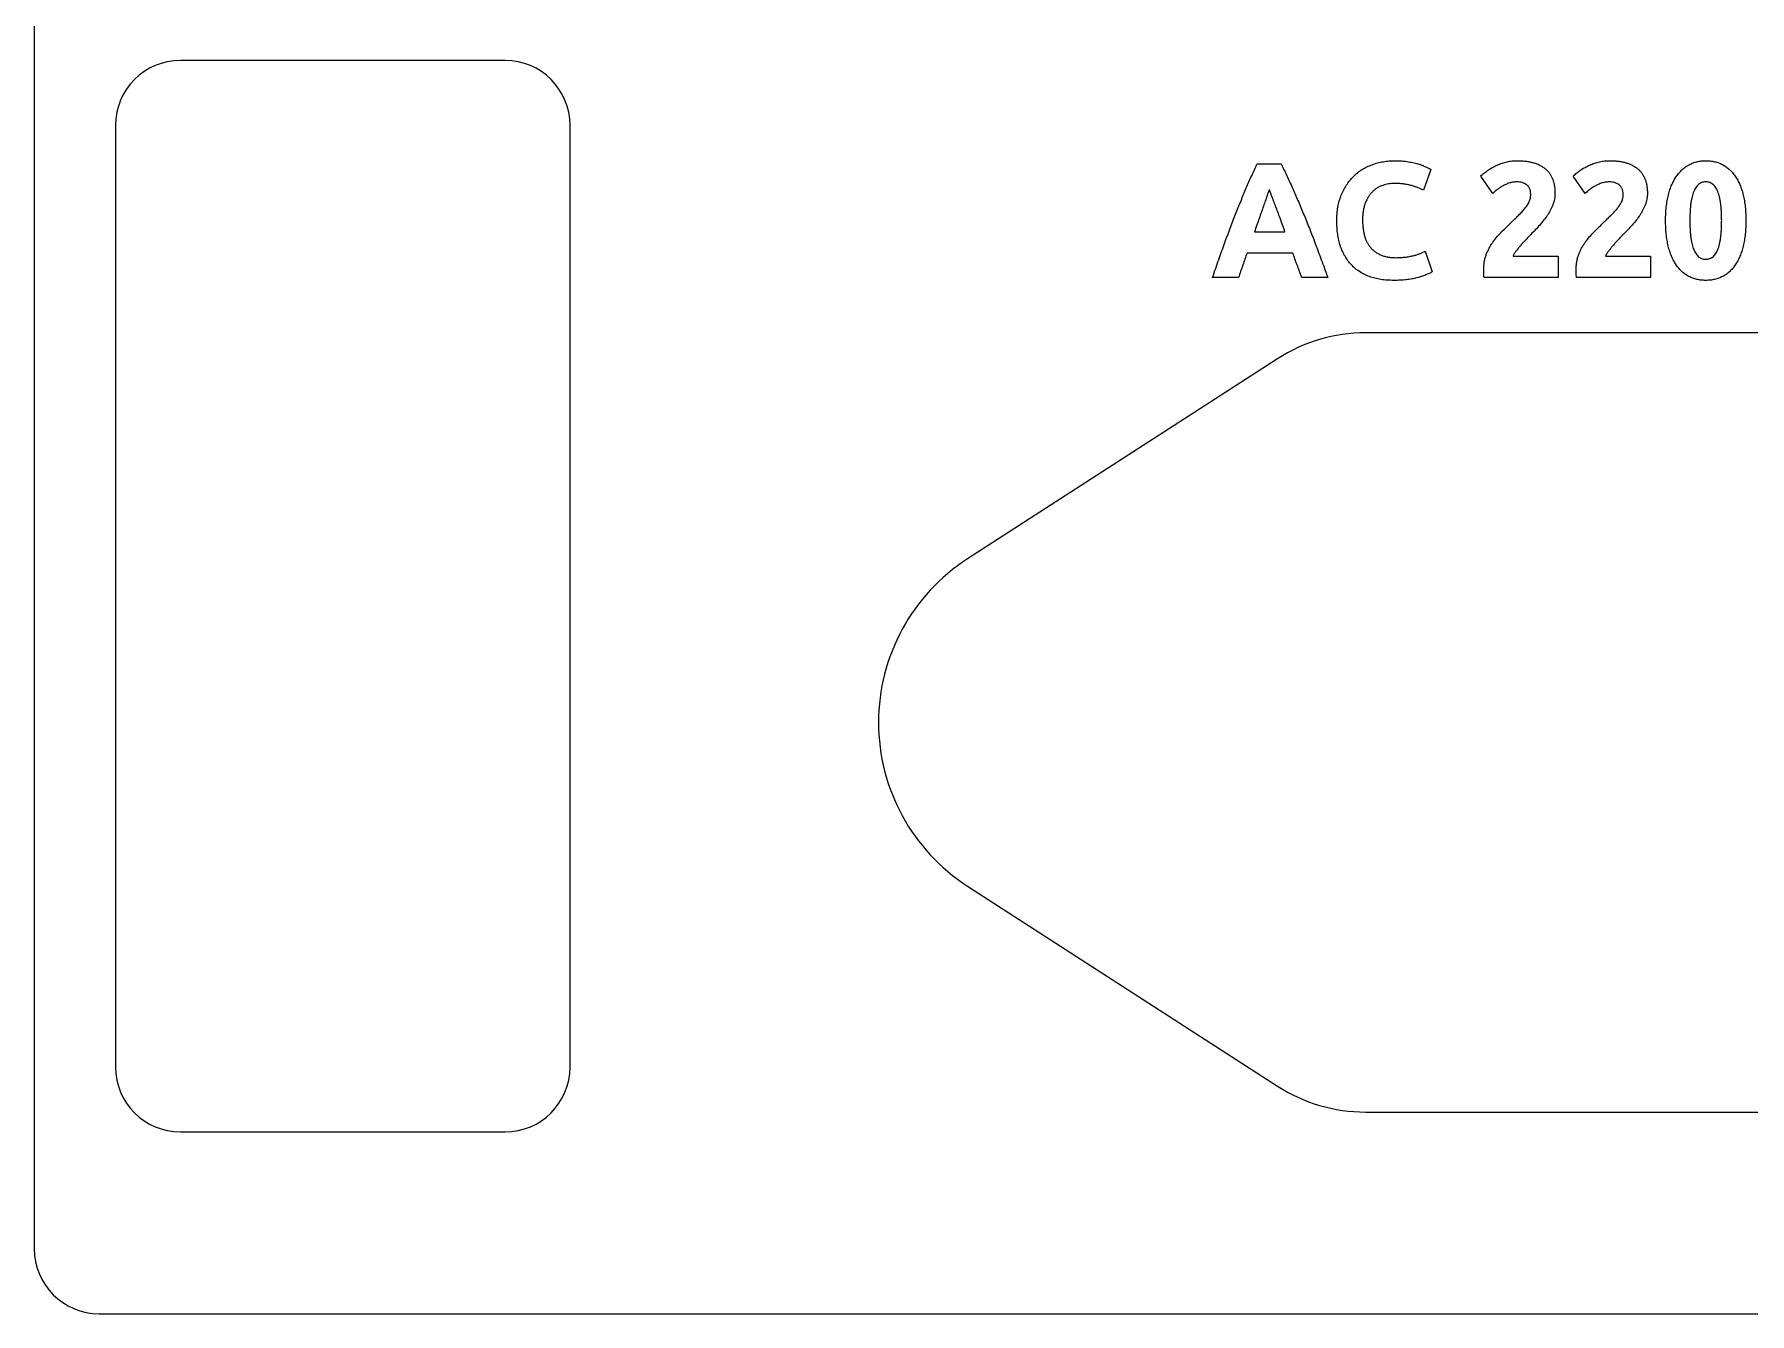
# Model space of a CAD drawing. Header units: millimetres. Extents: x 0 to 106, y -84 to 99.
# Drawn here: x 0 to 52.8, y 0 to 39.4 of the extents above; entities that cross this region are included whole.
import ezdxf

# ---------------------------------------------------------------- set-up
doc = ezdxf.new("R2010")
doc.units = ezdxf.units.MM
doc.layers.get('0').update_dxf_attribs({"lineweight": 5})
doc.layers.add('Layer1', color=50, linetype='Continuous', lineweight=15)

msp = doc.modelspace()

# ---------------------------------------------------------------- linework, layer by layer
for p, q in [((37.665, 35.419), (38.4, 35.419)), ((43.009, 35.245), (42.782, 34.605)), ((44.921, 34.506), (44.549, 35.038)), ((47.768, 34.506), (47.395, 35.038)), ((37.58, 33.319), (38.519, 33.319)), ((38.761, 32.665), (37.35, 32.665)), ((42.839, 32.722), (43.055, 32.088)), ((45.545, 32.572), (46.929, 32.572)), ((46.929, 32.572), (46.929, 31.919)), ((48.392, 32.572), (49.775, 32.572)), ((49.775, 32.572), (49.775, 31.919)), ((37.089, 31.919), (36.289, 31.919)), ((39.835, 31.919), (39.035, 31.919)), ((46.929, 31.919), (44.652, 31.919)), ((49.775, 31.919), (47.499, 31.919))]:
    msp.add_line(p, q)
for points, knots in [([(36.289, 31.919), (36.321, 32.011), (36.384, 32.193), (36.477, 32.46), (36.568, 32.716), (36.656, 32.962), (36.743, 33.199), (36.829, 33.428), (36.915, 33.651), (37.025, 33.935), (37.162, 34.275), (37.326, 34.67), (37.491, 35.05), (37.608, 35.296), (37.665, 35.419)], [0, 0, 0, 0, 0.078133, 0.153266, 0.225465, 0.294666, 0.361549, 0.42673, 0.49003, 0.551383, 0.669731, 0.782656, 0.892068, 1, 1, 1, 1]), ([(38.4, 35.419), (38.459, 35.296), (38.577, 35.049), (38.751, 34.67), (38.924, 34.276), (39.067, 33.935), (39.182, 33.651), (39.271, 33.428), (39.361, 33.199), (39.451, 32.962), (39.545, 32.716), (39.639, 32.46), (39.737, 32.193), (39.802, 32.011), (39.835, 31.919)], [0, 0, 0, 0, 0.107796, 0.21736, 0.330536, 0.448998, 0.510351, 0.573634, 0.638779, 0.705611, 0.774809, 0.846916, 0.922001, 1, 1, 1, 1]), ([(40.115, 33.667), (40.117, 33.738), (40.12, 33.877), (40.146, 34.079), (40.189, 34.27), (40.249, 34.448), (40.324, 34.614), (40.413, 34.767), (40.514, 34.906), (40.627, 35.032), (40.753, 35.144), (40.891, 35.242), (41.041, 35.324), (41.201, 35.393), (41.369, 35.447), (41.546, 35.484), (41.73, 35.509), (41.855, 35.511), (41.919, 35.512)], [0, 0, 0, 0, 0.073281, 0.14329, 0.210143, 0.274688, 0.337194, 0.397533, 0.456416, 0.514473, 0.572196, 0.629941, 0.688417, 0.748176, 0.809238, 0.871059, 0.934506, 1, 1, 1, 1]), ([(41.919, 35.512), (41.955, 35.512), (42.026, 35.511), (42.131, 35.505), (42.23, 35.495), (42.324, 35.48), (42.413, 35.463), (42.496, 35.445), (42.574, 35.426), (42.646, 35.404), (42.712, 35.383), (42.772, 35.36), (42.826, 35.339), (42.874, 35.316), (42.917, 35.295), (42.954, 35.276), (42.983, 35.26), (43.001, 35.249), (43.009, 35.245)], [0, 0, 0, 0, 0.096354, 0.188336, 0.27614, 0.359978, 0.43971, 0.514663, 0.585536, 0.651172, 0.712709, 0.768785, 0.820663, 0.867493, 0.909714, 0.945908, 0.976099, 1, 1, 1, 1]), ([(44.549, 35.038), (44.586, 35.072), (44.661, 35.14), (44.784, 35.229), (44.916, 35.31), (45.056, 35.381), (45.204, 35.44), (45.358, 35.481), (45.517, 35.508), (45.625, 35.511), (45.68, 35.512)], [0, 0, 0, 0, 0.120154, 0.241037, 0.363508, 0.489176, 0.615853, 0.742184, 0.869796, 1, 1, 1, 1]), ([(45.68, 35.512), (45.728, 35.511), (45.822, 35.51), (45.958, 35.497), (46.083, 35.474), (46.198, 35.444), (46.303, 35.405), (46.399, 35.359), (46.485, 35.306), (46.561, 35.245), (46.627, 35.177), (46.685, 35.102), (46.732, 35.02), (46.77, 34.931), (46.799, 34.835), (46.82, 34.734), (46.833, 34.627), (46.834, 34.553), (46.835, 34.515)], [0, 0, 0, 0, 0.0837105, 0.1618898, 0.2345962, 0.3025891, 0.3663921, 0.4268295, 0.4845243, 0.5398656, 0.5943012, 0.6480215, 0.7021977, 0.7572965, 0.8142002, 0.8731955, 0.935105, 1, 1, 1, 1]), ([(47.395, 35.038), (47.433, 35.072), (47.508, 35.14), (47.631, 35.229), (47.763, 35.31), (47.903, 35.381), (48.05, 35.44), (48.205, 35.481), (48.364, 35.508), (48.472, 35.511), (48.526, 35.512)], [0, 0, 0, 0, 0.120154, 0.241037, 0.363508, 0.489176, 0.615853, 0.742184, 0.869796, 1, 1, 1, 1]), ([(48.526, 35.512), (48.575, 35.511), (48.669, 35.51), (48.805, 35.497), (48.93, 35.474), (49.045, 35.444), (49.15, 35.405), (49.245, 35.359), (49.331, 35.306), (49.407, 35.245), (49.474, 35.177), (49.531, 35.102), (49.579, 35.02), (49.617, 34.931), (49.646, 34.835), (49.667, 34.734), (49.679, 34.627), (49.681, 34.553), (49.682, 34.515)], [0, 0, 0, 0, 0.083711, 0.16189, 0.234596, 0.302589, 0.366392, 0.426829, 0.484524, 0.539866, 0.594301, 0.648022, 0.702198, 0.757296, 0.8142, 0.873196, 0.935105, 1, 1, 1, 1]), ([(50.242, 33.671), (50.243, 33.743), (50.244, 33.883), (50.262, 34.086), (50.287, 34.276), (50.325, 34.454), (50.373, 34.618), (50.43, 34.77), (50.499, 34.907), (50.575, 35.032), (50.662, 35.142), (50.754, 35.241), (50.858, 35.323), (50.968, 35.392), (51.085, 35.447), (51.211, 35.484), (51.342, 35.509), (51.433, 35.511), (51.479, 35.512)], [0, 0, 0, 0, 0.086822, 0.16862, 0.245589, 0.318459, 0.387217, 0.452187, 0.513692, 0.572285, 0.62848, 0.682608, 0.735181, 0.78709, 0.839049, 0.891179, 0.944501, 1, 1, 1, 1]), ([(51.479, 35.512), (51.526, 35.511), (51.618, 35.508), (51.752, 35.485), (51.878, 35.448), (51.996, 35.396), (52.107, 35.328), (52.209, 35.245), (52.304, 35.147), (52.39, 35.035), (52.467, 34.909), (52.533, 34.77), (52.59, 34.618), (52.635, 34.453), (52.672, 34.276), (52.697, 34.085), (52.713, 33.882), (52.714, 33.743), (52.715, 33.671)], [0, 0, 0, 0, 0.056499, 0.110762, 0.16293, 0.214372, 0.266065, 0.318435, 0.372603, 0.42909, 0.488157, 0.549745, 0.614689, 0.682998, 0.755241, 0.832227, 0.913732, 1, 1, 1, 1]), ([(38.039, 34.628), (38.034, 34.613), (38.023, 34.582), (38.005, 34.531), (37.984, 34.475), (37.963, 34.412), (37.939, 34.344), (37.912, 34.27), (37.885, 34.191), (37.845, 34.077), (37.791, 33.925), (37.723, 33.733), (37.652, 33.53), (37.604, 33.39), (37.58, 33.319)], [0, 0, 0, 0, 0.033421, 0.07183, 0.114906, 0.16329, 0.215667, 0.272041, 0.33273, 0.396744, 0.533929, 0.681264, 0.83723, 1, 1, 1, 1]), ([(38.519, 33.319), (38.494, 33.391), (38.445, 33.533), (38.37, 33.738), (38.301, 33.931), (38.233, 34.107), (38.173, 34.266), (38.126, 34.386), (38.096, 34.473), (38.074, 34.53), (38.056, 34.581), (38.044, 34.613), (38.039, 34.628)], [0, 0, 0, 0, 0.164562, 0.322367, 0.470432, 0.605821, 0.727807, 0.835225, 0.883031, 0.927039, 0.965418, 1, 1, 1, 1]), ([(41.894, 34.812), (41.864, 34.812), (41.802, 34.81), (41.71, 34.798), (41.618, 34.779), (41.528, 34.752), (41.441, 34.718), (41.359, 34.673), (41.282, 34.618), (41.21, 34.555), (41.145, 34.481), (41.086, 34.398), (41.035, 34.305), (40.989, 34.202), (40.952, 34.088), (40.928, 33.963), (40.911, 33.826), (40.909, 33.731), (40.909, 33.682)], [0, 0, 0, 0, 0.054638, 0.109238, 0.164123, 0.219751, 0.274912, 0.329737, 0.384958, 0.441293, 0.498841, 0.558359, 0.620907, 0.687122, 0.757135, 0.832169, 0.913111, 1, 1, 1, 1]), ([(42.782, 34.605), (42.753, 34.619), (42.694, 34.648), (42.6, 34.686), (42.5, 34.721), (42.393, 34.753), (42.279, 34.78), (42.158, 34.798), (42.029, 34.81), (41.94, 34.812), (41.894, 34.812)], [0, 0, 0, 0, 0.1045847, 0.2140935, 0.3291555, 0.4507791, 0.5776787, 0.7108588, 0.8517258, 1, 1, 1, 1]), ([(45.656, 34.859), (45.634, 34.858), (45.591, 34.857), (45.527, 34.849), (45.465, 34.836), (45.387, 34.81), (45.295, 34.772), (45.194, 34.717), (45.104, 34.66), (45.029, 34.603), (44.969, 34.552), (44.936, 34.52), (44.921, 34.506)], [0, 0, 0, 0, 0.0786898, 0.1561533, 0.2311903, 0.306329, 0.4511906, 0.5899183, 0.7176062, 0.8329074, 0.9283117, 1, 1, 1, 1]), ([(45.513, 33.635), (45.552, 33.672), (45.626, 33.745), (45.735, 33.851), (45.833, 33.953), (45.919, 34.053), (45.991, 34.151), (46.046, 34.25), (46.082, 34.351), (46.087, 34.42), (46.089, 34.454)], [0, 0, 0, 0, 0.157239, 0.304929, 0.443607, 0.571595, 0.68969, 0.79872, 0.901386, 1, 1, 1, 1]), ([(46.089, 34.454), (46.088, 34.472), (46.087, 34.506), (46.081, 34.556), (46.072, 34.602), (46.058, 34.643), (46.041, 34.681), (46.019, 34.714), (45.994, 34.744), (45.954, 34.776), (45.899, 34.81), (45.825, 34.839), (45.743, 34.856), (45.686, 34.858), (45.656, 34.859)], [0, 0, 0, 0, 0.078735, 0.152521, 0.220788, 0.285537, 0.346279, 0.403971, 0.461249, 0.517823, 0.631488, 0.747159, 0.869319, 1, 1, 1, 1]), ([(46.835, 34.515), (46.835, 34.484), (46.833, 34.421), (46.819, 34.328), (46.797, 34.236), (46.766, 34.147), (46.728, 34.06), (46.686, 33.974), (46.638, 33.89), (46.566, 33.779), (46.466, 33.645), (46.334, 33.492), (46.196, 33.347), (46.103, 33.253), (46.057, 33.207)], [0, 0, 0, 0, 0.060722, 0.120572, 0.180553, 0.240757, 0.30178, 0.362712, 0.424985, 0.487756, 0.615512, 0.745883, 0.875278, 1, 1, 1, 1]), ([(48.503, 34.859), (48.481, 34.858), (48.438, 34.857), (48.374, 34.849), (48.312, 34.836), (48.233, 34.81), (48.141, 34.772), (48.04, 34.717), (47.951, 34.66), (47.876, 34.603), (47.816, 34.552), (47.782, 34.52), (47.768, 34.506)], [0, 0, 0, 0, 0.07869, 0.156153, 0.23119, 0.306329, 0.451191, 0.589918, 0.717606, 0.832907, 0.928312, 1, 1, 1, 1]), ([(48.36, 33.635), (48.398, 33.672), (48.473, 33.745), (48.581, 33.851), (48.68, 33.953), (48.766, 34.053), (48.838, 34.151), (48.892, 34.25), (48.929, 34.351), (48.933, 34.42), (48.935, 34.454)], [0, 0, 0, 0, 0.157239, 0.304929, 0.443607, 0.571595, 0.68969, 0.79872, 0.901386, 1, 1, 1, 1]), ([(48.935, 34.454), (48.935, 34.472), (48.934, 34.506), (48.928, 34.556), (48.919, 34.602), (48.905, 34.643), (48.888, 34.681), (48.866, 34.714), (48.841, 34.744), (48.801, 34.776), (48.746, 34.81), (48.671, 34.839), (48.589, 34.856), (48.532, 34.858), (48.503, 34.859)], [0, 0, 0, 0, 0.078735, 0.152521, 0.220788, 0.285537, 0.346279, 0.403971, 0.461249, 0.517823, 0.631488, 0.747159, 0.869319, 1, 1, 1, 1]), ([(49.682, 34.515), (49.681, 34.484), (49.68, 34.421), (49.666, 34.328), (49.644, 34.236), (49.613, 34.147), (49.575, 34.06), (49.532, 33.974), (49.484, 33.89), (49.413, 33.779), (49.313, 33.645), (49.18, 33.492), (49.042, 33.347), (48.95, 33.253), (48.904, 33.207)], [0, 0, 0, 0, 0.0607223, 0.1205725, 0.1805535, 0.2407573, 0.30178, 0.3627117, 0.4249846, 0.4877555, 0.6155122, 0.7458828, 0.8752777, 1, 1, 1, 1]), ([(51.479, 34.859), (51.456, 34.858), (51.412, 34.857), (51.35, 34.839), (51.294, 34.811), (51.244, 34.773), (51.201, 34.723), (51.159, 34.667), (51.126, 34.6), (51.094, 34.526), (51.068, 34.443), (51.046, 34.353), (51.027, 34.256), (51.013, 34.151), (51.002, 34.04), (50.995, 33.922), (50.989, 33.799), (50.989, 33.714), (50.989, 33.671)], [0, 0, 0, 0, 0.047694, 0.092714, 0.135945, 0.180195, 0.226303, 0.275217, 0.3284, 0.38562, 0.446925, 0.512495, 0.583054, 0.657694, 0.737162, 0.820547, 0.907982, 1, 1, 1, 1]), ([(51.969, 33.671), (51.968, 33.714), (51.968, 33.799), (51.963, 33.922), (51.955, 34.04), (51.944, 34.151), (51.929, 34.255), (51.913, 34.353), (51.89, 34.443), (51.865, 34.526), (51.836, 34.6), (51.801, 34.667), (51.76, 34.724), (51.716, 34.773), (51.665, 34.812), (51.608, 34.839), (51.545, 34.856), (51.501, 34.858), (51.479, 34.859)], [0, 0, 0, 0, 0.091903, 0.179229, 0.262544, 0.341914, 0.41646, 0.486742, 0.552106, 0.61318, 0.669936, 0.723052, 0.771905, 0.818656, 0.863263, 0.906903, 0.952365, 1, 1, 1, 1]), ([(41.876, 31.825), (41.806, 31.827), (41.671, 31.829), (41.474, 31.852), (41.291, 31.889), (41.119, 31.941), (40.961, 32.009), (40.815, 32.092), (40.682, 32.189), (40.563, 32.303), (40.456, 32.429), (40.365, 32.569), (40.287, 32.722), (40.224, 32.886), (40.175, 33.064), (40.141, 33.254), (40.119, 33.456), (40.117, 33.595), (40.115, 33.667)], [0, 0, 0, 0, 0.071833, 0.139552, 0.203843, 0.265297, 0.324327, 0.381552, 0.437931, 0.494219, 0.550879, 0.608177, 0.666552, 0.727105, 0.790134, 0.8565, 0.92616, 1, 1, 1, 1]), ([(40.909, 33.682), (40.909, 33.642), (40.911, 33.562), (40.921, 33.445), (40.938, 33.333), (40.961, 33.224), (40.992, 33.122), (41.032, 33.026), (41.08, 32.938), (41.138, 32.857), (41.203, 32.783), (41.279, 32.719), (41.364, 32.662), (41.458, 32.613), (41.562, 32.573), (41.677, 32.546), (41.802, 32.529), (41.888, 32.527), (41.933, 32.525)], [0, 0, 0, 0, 0.06869, 0.135119, 0.199521, 0.262554, 0.323128, 0.381892, 0.438536, 0.49431, 0.549955, 0.605988, 0.663461, 0.723217, 0.786052, 0.852461, 0.923825, 1, 1, 1, 1]), ([(44.642, 32.182), (44.643, 32.222), (44.645, 32.3), (44.66, 32.414), (44.684, 32.523), (44.719, 32.627), (44.761, 32.727), (44.81, 32.823), (44.863, 32.916), (44.942, 33.034), (45.052, 33.176), (45.202, 33.332), (45.359, 33.481), (45.462, 33.584), (45.513, 33.635)], [0, 0, 0, 0, 0.068042, 0.133634, 0.19728, 0.25966, 0.321705, 0.382881, 0.443972, 0.505046, 0.627764, 0.751385, 0.875845, 1, 1, 1, 1]), ([(47.489, 32.182), (47.49, 32.222), (47.492, 32.3), (47.507, 32.414), (47.53, 32.523), (47.565, 32.627), (47.608, 32.727), (47.656, 32.823), (47.709, 32.916), (47.789, 33.034), (47.899, 33.176), (48.049, 33.332), (48.206, 33.481), (48.309, 33.584), (48.36, 33.635)], [0, 0, 0, 0, 0.0680416, 0.1336337, 0.1972798, 0.2596603, 0.3217053, 0.3828809, 0.4439725, 0.5050455, 0.6277635, 0.7513852, 0.8758448, 1, 1, 1, 1]), ([(51.479, 31.825), (51.432, 31.827), (51.339, 31.829), (51.206, 31.853), (51.079, 31.89), (50.961, 31.943), (50.85, 32.009), (50.748, 32.093), (50.654, 32.19), (50.568, 32.303), (50.49, 32.428), (50.424, 32.569), (50.367, 32.721), (50.322, 32.886), (50.285, 33.064), (50.26, 33.255), (50.245, 33.459), (50.243, 33.599), (50.242, 33.671)], [0, 0, 0, 0, 0.056405, 0.110576, 0.162656, 0.214131, 0.265586, 0.317869, 0.371945, 0.428338, 0.487305, 0.549054, 0.613889, 0.682083, 0.754777, 0.831634, 0.913293, 1, 1, 1, 1]), ([(50.989, 33.671), (50.989, 33.628), (50.989, 33.543), (50.995, 33.419), (51.002, 33.301), (51.013, 33.189), (51.027, 33.083), (51.046, 32.985), (51.068, 32.895), (51.094, 32.811), (51.125, 32.737), (51.16, 32.67), (51.201, 32.614), (51.244, 32.565), (51.294, 32.526), (51.35, 32.499), (51.412, 32.481), (51.456, 32.48), (51.479, 32.479)], [0, 0, 0, 0, 0.091733, 0.178897, 0.263052, 0.342788, 0.418217, 0.488558, 0.554424, 0.61603, 0.673073, 0.725636, 0.774398, 0.820363, 0.864477, 0.907573, 0.952453, 1, 1, 1, 1]), ([(51.479, 32.479), (51.501, 32.48), (51.545, 32.481), (51.608, 32.499), (51.665, 32.526), (51.716, 32.565), (51.76, 32.614), (51.801, 32.671), (51.836, 32.737), (51.866, 32.812), (51.89, 32.895), (51.913, 32.985), (51.929, 33.083), (51.944, 33.189), (51.955, 33.301), (51.963, 33.419), (51.968, 33.543), (51.968, 33.628), (51.969, 33.671)], [0, 0, 0, 0, 0.047487, 0.092809, 0.136314, 0.180782, 0.227388, 0.27609, 0.328588, 0.385168, 0.446544, 0.512206, 0.582271, 0.657606, 0.737242, 0.821325, 0.908381, 1, 1, 1, 1]), ([(52.715, 33.671), (52.714, 33.599), (52.713, 33.459), (52.697, 33.255), (52.672, 33.064), (52.636, 32.886), (52.59, 32.721), (52.533, 32.569), (52.467, 32.428), (52.39, 32.303), (52.304, 32.19), (52.209, 32.093), (52.108, 32.009), (51.996, 31.943), (51.878, 31.89), (51.752, 31.853), (51.618, 31.829), (51.526, 31.827), (51.479, 31.825)], [0, 0, 0, 0, 0.086707, 0.168366, 0.245223, 0.317917, 0.386111, 0.450946, 0.512695, 0.571662, 0.628055, 0.682131, 0.734414, 0.785869, 0.837344, 0.889424, 0.943595, 1, 1, 1, 1]), ([(46.057, 33.207), (46.033, 33.182), (45.982, 33.129), (45.905, 33.047), (45.826, 32.96), (45.751, 32.871), (45.682, 32.784), (45.628, 32.716), (45.592, 32.665), (45.571, 32.632), (45.555, 32.601), (45.548, 32.581), (45.545, 32.572)], [0, 0, 0, 0, 0.127212, 0.26769, 0.412704, 0.557387, 0.694225, 0.819259, 0.874846, 0.923266, 0.965079, 1, 1, 1, 1]), ([(48.904, 33.207), (48.88, 33.182), (48.829, 33.129), (48.752, 33.047), (48.673, 32.96), (48.598, 32.871), (48.529, 32.784), (48.475, 32.716), (48.439, 32.665), (48.417, 32.632), (48.401, 32.601), (48.395, 32.581), (48.392, 32.572)], [0, 0, 0, 0, 0.127212, 0.26769, 0.412704, 0.557387, 0.694225, 0.819259, 0.874846, 0.923266, 0.965079, 1, 1, 1, 1]), ([(37.35, 32.665), (37.329, 32.605), (37.286, 32.482), (37.22, 32.295), (37.155, 32.107), (37.11, 31.981), (37.089, 31.919)], [0, 0, 0, 0, 0.243074, 0.495194, 0.749924, 1, 1, 1, 1]), ([(39.035, 31.919), (39.011, 31.983), (38.964, 32.112), (38.893, 32.302), (38.826, 32.486), (38.782, 32.607), (38.761, 32.665)], [0, 0, 0, 0, 0.259869, 0.51598, 0.764804, 1, 1, 1, 1]), ([(41.933, 32.525), (41.989, 32.526), (42.094, 32.528), (42.244, 32.543), (42.376, 32.566), (42.494, 32.591), (42.596, 32.621), (42.686, 32.655), (42.765, 32.69), (42.815, 32.712), (42.839, 32.722)], [0, 0, 0, 0, 0.178631, 0.338449, 0.481626, 0.609325, 0.723065, 0.824723, 0.917273, 1, 1, 1, 1]), ([(43.055, 32.088), (43.025, 32.071), (42.959, 32.035), (42.849, 31.989), (42.722, 31.945), (42.579, 31.904), (42.421, 31.868), (42.25, 31.844), (42.067, 31.828), (41.94, 31.826), (41.876, 31.825)], [0, 0, 0, 0, 0.085726, 0.18309, 0.29317, 0.416181, 0.548996, 0.690165, 0.840541, 1, 1, 1, 1]), ([(44.652, 31.919), (44.649, 31.94), (44.643, 31.987), (44.642, 32.048), (44.642, 32.098), (44.642, 32.132), (44.642, 32.159), (44.642, 32.175), (44.642, 32.182)], [0, 0, 0, 0, 0.24215, 0.538224, 0.690306, 0.817502, 0.919811, 1, 1, 1, 1]), ([(47.499, 31.919), (47.496, 31.94), (47.49, 31.987), (47.488, 32.048), (47.489, 32.098), (47.489, 32.132), (47.489, 32.159), (47.489, 32.175), (47.489, 32.182)], [0, 0, 0, 0, 0.24215, 0.538224, 0.690306, 0.817502, 0.919811, 1, 1, 1, 1])]:
    msp.add_open_spline(points, degree=3, knots=knots)
at = {"layer": 'Layer1'}
for p, q in [((0, 96.937), (0, 2)), ((14.5, 38.6), (4.5, 38.6)), ((2.5, 36.6), (2.5, 7.6)), ((16.5, 7.6), (16.5, 36.6)), ((63, 30.21), (41, 30.21)), ((38.288, 29.411), (28.746, 23.251)), ((28.746, 13.17), (38.288, 7.01)), ((41, 6.21), (63, 6.21)), ((4.5, 5.6), (14.5, 5.6)), ((2, 0), (104, 0))]:
    msp.add_line(p, q, dxfattribs=at)
for centre, radius, start, end in [((4.5, 36.6), 2, 90, 180), ((14.5, 36.6), 2, 0, 90), ((41, 25.21), 5, 90, 122.8433), ((32, 18.21), 6, 122.8433, 237.1567), ((4.5, 7.6), 2, 180, 270), ((14.5, 7.6), 2, 270, 0), ((41, 11.21), 5, 237.1567, 270), ((2, 2), 2, 180, 270)]:
    msp.add_arc(centre, radius, start, end, dxfattribs=at)

doc.saveas('drawing.dxf')
